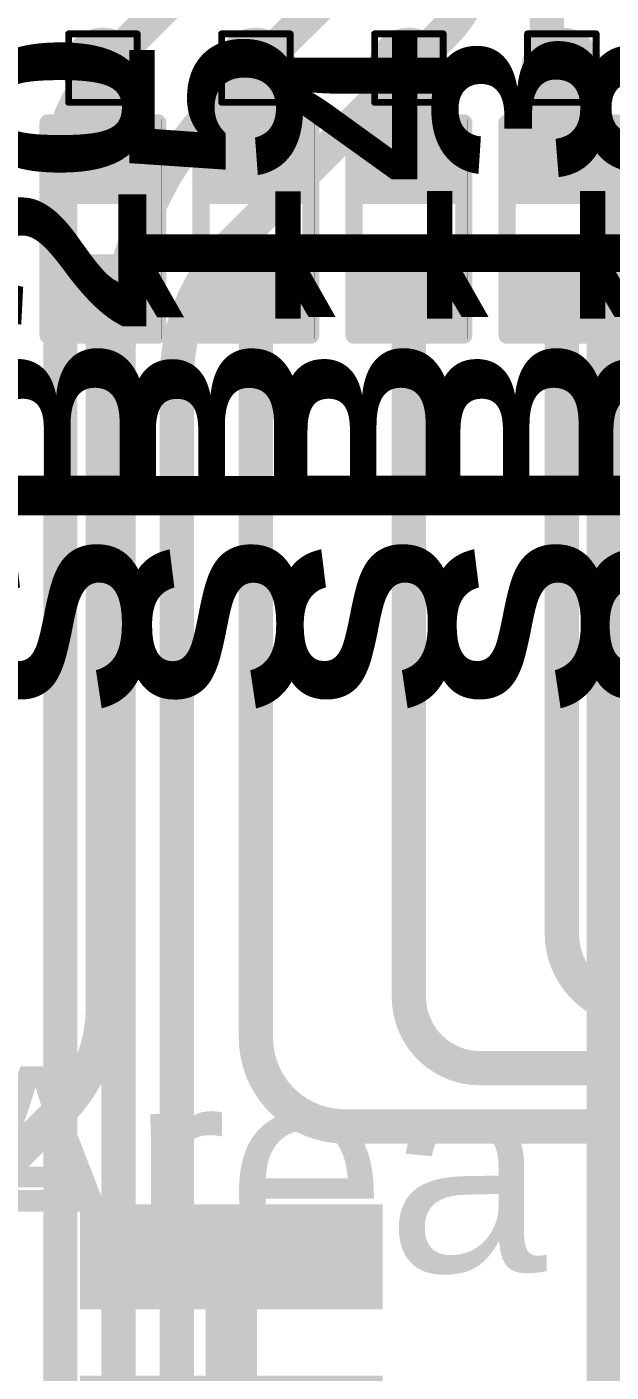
# Model space of a CAD drawing. Header units: inches. Extents: x -17 to 443, y -40 to 218.
# Drawn here: x 100.07 to 104.4, y 149.84 to 159.82 of the extents above; entities that cross this region are included whole.
import ezdxf

# ---------------------------------------------------------------- set-up
doc = ezdxf.new("R2010")
doc.units = ezdxf.units.IN
for name, color, linetype in [('Bottom Layer', 5, 'Continuous'), ('Drill Drawing', 1, 'Continuous'), ('Fabrication', 76, 'Continuous'), ('Top Layer', 1, 'Continuous'), ('Top Overlay', 2, 'Continuous'), ('Top Paste', 8, 'Continuous'), ('Top Solder', 216, 'Continuous'), ('Via Holes', 16, 'Continuous')]:
    doc.layers.add(name, color=color, linetype=linetype)
doc.styles.add('Arial', font='', dxfattribs={"height": 0.2})
doc.styles.add('Arial Black_Bold', font='', dxfattribs={"height": 0.2})
doc.styles.get('Arial').set_extended_font_data('Arial')
doc.styles.get('Arial Black_Bold').set_extended_font_data('Arial Black', bold=True)

# ---------------------------------------------------------------- blocks, each defined once
blk = doc.blocks.new('14_SO_26')
at = {"layer": 'Top Layer'}
for points in [[(-1.7501, 4.097), (-1.7501, 3.523), (-3.7881, 3.523), (-3.7881, 4.097)], [(3.7881, 4.097), (3.7881, 3.523), (1.7501, 3.523), (1.7501, 4.097)], [(-1.7501, 2.827), (-1.7501, 2.253), (-3.7881, 2.253), (-3.7881, 2.827)], [(3.7881, 2.827), (3.7881, 2.253), (1.7501, 2.253), (1.7501, 2.827)], [(-1.7501, 1.557), (-1.7501, 0.983), (-3.7881, 0.983), (-3.7881, 1.557)], [(3.7881, 1.557), (3.7881, 0.983), (1.7501, 0.983), (1.7501, 1.557)], [(-1.7501, 0.287), (-1.7501, -0.287), (-3.7881, -0.287), (-3.7881, 0.287)], [(3.7881, 0.287), (3.7881, -0.287), (1.7501, -0.287), (1.7501, 0.287)], [(-1.7501, -0.983), (-1.7501, -1.557), (-3.7881, -1.557), (-3.7881, -0.983)], [(3.7881, -0.983), (3.7881, -1.557), (1.7501, -1.557), (1.7501, -0.983)], [(-1.7501, -2.253), (-1.7501, -2.827), (-3.7881, -2.827), (-3.7881, -2.253)], [(3.7881, -2.253), (3.7881, -2.827), (1.7501, -2.827), (1.7501, -2.253)], [(-1.7501, -3.523), (-1.7501, -4.097), (-3.7881, -4.097), (-3.7881, -3.523)], [(3.7881, -3.523), (3.7881, -4.097), (1.7501, -4.097), (1.7501, -3.523)]]:
    blk.add_hatch(color=1, dxfattribs=at).paths.add_polyline_path(points)
at = {"layer": 'Top Paste'}
for points in [[(-1.7501, 4.097), (-1.7501, 3.523), (-3.7881, 3.523), (-3.7881, 4.097)], [(3.7881, 4.097), (3.7881, 3.523), (1.7501, 3.523), (1.7501, 4.097)], [(-1.7501, 2.827), (-1.7501, 2.253), (-3.7881, 2.253), (-3.7881, 2.827)], [(3.7881, 2.827), (3.7881, 2.253), (1.7501, 2.253), (1.7501, 2.827)], [(-1.7501, 1.557), (-1.7501, 0.983), (-3.7881, 0.983), (-3.7881, 1.557)], [(3.7881, 1.557), (3.7881, 0.983), (1.7501, 0.983), (1.7501, 1.557)], [(-1.7501, 0.287), (-1.7501, -0.287), (-3.7881, -0.287), (-3.7881, 0.287)], [(3.7881, 0.287), (3.7881, -0.287), (1.7501, -0.287), (1.7501, 0.287)], [(-1.7501, -0.983), (-1.7501, -1.557), (-3.7881, -1.557), (-3.7881, -0.983)], [(3.7881, -0.983), (3.7881, -1.557), (1.7501, -1.557), (1.7501, -0.983)], [(-1.7501, -2.253), (-1.7501, -2.827), (-3.7881, -2.827), (-3.7881, -2.253)], [(3.7881, -2.253), (3.7881, -2.827), (1.7501, -2.827), (1.7501, -2.253)], [(-1.7501, -3.523), (-1.7501, -4.097), (-3.7881, -4.097), (-3.7881, -3.523)], [(3.7881, -3.523), (3.7881, -4.097), (1.7501, -4.097), (1.7501, -3.523)]]:
    blk.add_hatch(color=8, dxfattribs=at).paths.add_polyline_path(points)
at = {"layer": 'Top Solder'}
for points in [[(-1.6485, 4.1986), (-1.6485, 3.4214), (-3.8897, 3.4214), (-3.8897, 4.1986)], [(3.8897, 4.1986), (3.8897, 3.4214), (1.6485, 3.4214), (1.6485, 4.1986)], [(-1.6485, 2.9286), (-1.6485, 2.1514), (-3.8897, 2.1514), (-3.8897, 2.9286)], [(3.8897, 2.9286), (3.8897, 2.1514), (1.6485, 2.1514), (1.6485, 2.9286)], [(-1.6485, 1.6586), (-1.6485, 0.8814), (-3.8897, 0.8814), (-3.8897, 1.6586)], [(3.8897, 1.6586), (3.8897, 0.8814), (1.6485, 0.8814), (1.6485, 1.6586)], [(-1.6485, 0.3886), (-1.6485, -0.3886), (-3.8897, -0.3886), (-3.8897, 0.3886)], [(3.8897, 0.3886), (3.8897, -0.3886), (1.6485, -0.3886), (1.6485, 0.3886)], [(-1.6485, -0.8814), (-1.6485, -1.6586), (-3.8897, -1.6586), (-3.8897, -0.8814)], [(3.8897, -0.8814), (3.8897, -1.6586), (1.6485, -1.6586), (1.6485, -0.8814)], [(-1.6485, -2.1514), (-1.6485, -2.9286), (-3.8897, -2.9286), (-3.8897, -2.1514)], [(3.8897, -2.1514), (3.8897, -2.9286), (1.6485, -2.9286), (1.6485, -2.1514)], [(-1.6485, -3.4214), (-1.6485, -4.1986), (-3.8897, -4.1986), (-3.8897, -3.4214)], [(3.8897, -3.4214), (3.8897, -4.1986), (1.6485, -4.1986), (1.6485, -3.4214)]]:
    blk.add_hatch(color=216, dxfattribs=at).paths.add_polyline_path(points)
at = {"layer": 'Top Overlay'}
for points in [[(-1.5214, 4.4012, 0.1524, 0.1524, 0), (1.5214, 4.4012, 0.1524, 0.1524, 0)], [(-4.1661, 3.7084, 0.2, 0.2, 0), (-4.1661, 3.9624, 0.2, 0.2, 0)], [(-4.1661, 3.9624, 0.2, 0.2, 0), (-4.0391, 3.8354, 0.2, 0.2, 0)], [(-4.1661, 3.7084, 0.2, 0.2, 0), (-4.0391, 3.8354, 0.2, 0.2, 0)], [(-1.5214, -4.4012, 0.1524, 0.1524, 0), (1.5214, -4.4012, 0.1524, 0.1524, 0)]]:
    blk.add_lwpolyline(points, format="xyseb", dxfattribs=at)
for points in [[(-1.5595, 4.4012, 0.0762, 0.0762, 1), (-1.4833, 4.4012, 0.0762, 0.0762, 1)], [(1.4833, 4.4012, 0.0762, 0.0762, 1), (1.5595, 4.4012, 0.0762, 0.0762, 1)], [(-4.2161, 3.9624, 0.1, 0.1, 1), (-4.1161, 3.9624, 0.1, 0.1, 1)], [(-4.2161, 3.9624, 0.1, 0.1, 1), (-4.1161, 3.9624, 0.1, 0.1, 1)], [(-4.0891, 3.8354, 0.1, 0.1, 1), (-3.9891, 3.8354, 0.1, 0.1, 1)], [(-4.0891, 3.8354, 0.1, 0.1, 1), (-3.9891, 3.8354, 0.1, 0.1, 1)], [(-4.2161, 3.7084, 0.1, 0.1, 1), (-4.1161, 3.7084, 0.1, 0.1, 1)], [(-4.2161, 3.7084, 0.1, 0.1, 1), (-4.1161, 3.7084, 0.1, 0.1, 1)], [(-1.5595, -4.4012, 0.0762, 0.0762, 1), (-1.4833, -4.4012, 0.0762, 0.0762, 1)], [(1.4833, -4.4012, 0.0762, 0.0762, 1), (1.5595, -4.4012, 0.0762, 0.0762, 1)]]:
    blk.add_lwpolyline(points, format="xyseb", close=True, dxfattribs=at)
blk = doc.blocks.new('S______B______0402_31')
at = {"layer": 'Top Layer'}
for points in [[(-0.6985, -0.3175), (-0.6985, 0.3175), (-0.2413, 0.3175), (-0.2413, -0.3175)], [(0.2413, -0.3175), (0.2413, 0.3175), (0.6985, 0.3175), (0.6985, -0.3175)]]:
    blk.add_hatch(color=1, dxfattribs=at).paths.add_polyline_path(points)
at = {"layer": 'Top Paste'}
for points in [[(-0.6985, -0.3175), (-0.6985, 0.3175), (-0.2413, 0.3175), (-0.2413, -0.3175)], [(0.2413, -0.3175), (0.2413, 0.3175), (0.6985, 0.3175), (0.6985, -0.3175)]]:
    blk.add_hatch(color=8, dxfattribs=at).paths.add_polyline_path(points)
at = {"layer": 'Top Solder'}
for points in [[(-0.7535, -0.3725), (-0.7535, 0.3725), (-0.1863, 0.3725), (-0.1863, -0.3725)], [(0.1863, -0.3725), (0.1863, 0.3725), (0.7535, 0.3725), (0.7535, -0.3725)]]:
    blk.add_hatch(color=216, dxfattribs=at).paths.add_polyline_path(points)
at = {"layer": 'Top Overlay'}
for points in [[(-0.7874, 0.4064, 0.127, 0.127, 0), (0.7874, 0.4064, 0.127, 0.127, 0)], [(-0.7874, 0.4064, 0.127, 0.127, 0), (-0.7874, -0.4064, 0.127, 0.127, 0)], [(0.7874, 0.4064, 0.127, 0.127, 0), (0.7874, -0.4064, 0.127, 0.127, 0)], [(-0.7874, -0.4064, 0.127, 0.127, 0), (0.7874, -0.4064, 0.127, 0.127, 0)], [(-0.8128, -0.4318, 0.00323, 0.00323, 0), (0.8128, -0.4318, 0.00323, 0.00323, 0)]]:
    blk.add_lwpolyline(points, format="xyseb", dxfattribs=at)
for points in [[(-0.8191, 0.4064, 0.0635, 0.0635, 1), (-0.7556, 0.4064, 0.0635, 0.0635, 1)], [(-0.8191, 0.4064, 0.0635, 0.0635, 1), (-0.7556, 0.4064, 0.0635, 0.0635, 1)], [(0.7556, 0.4064, 0.0635, 0.0635, 1), (0.8191, 0.4064, 0.0635, 0.0635, 1)], [(0.7556, 0.4064, 0.0635, 0.0635, 1), (0.8191, 0.4064, 0.0635, 0.0635, 1)], [(-0.8191, -0.4064, 0.0635, 0.0635, 1), (-0.7556, -0.4064, 0.0635, 0.0635, 1)], [(-0.8191, -0.4064, 0.0635, 0.0635, 1), (-0.7556, -0.4064, 0.0635, 0.0635, 1)], [(0.7556, -0.4064, 0.0635, 0.0635, 1), (0.8191, -0.4064, 0.0635, 0.0635, 1)], [(0.7556, -0.4064, 0.0635, 0.0635, 1), (0.8191, -0.4064, 0.0635, 0.0635, 1)], [(-0.8136, -0.4318, 0.00161, 0.00161, 1), (-0.812, -0.4318, 0.00161, 0.00161, 1)], [(0.812, -0.4318, 0.00161, 0.00161, 1), (0.8136, -0.4318, 0.00161, 0.00161, 1)]]:
    blk.add_lwpolyline(points, format="xyseb", close=True, dxfattribs=at)
blk = doc.blocks.new('S______B______0402_146')
at = {"layer": 'Top Layer'}
for points in [[(-0.6985, -0.3175), (-0.6985, 0.3175), (-0.2413, 0.3175), (-0.2413, -0.3175)], [(0.2413, -0.3175), (0.2413, 0.3175), (0.6985, 0.3175), (0.6985, -0.3175)]]:
    blk.add_hatch(color=1, dxfattribs=at).paths.add_polyline_path(points)
at = {"layer": 'Top Paste'}
for points in [[(-0.6985, -0.3175), (-0.6985, 0.3175), (-0.2413, 0.3175), (-0.2413, -0.3175)], [(0.2413, -0.3175), (0.2413, 0.3175), (0.6985, 0.3175), (0.6985, -0.3175)]]:
    blk.add_hatch(color=8, dxfattribs=at).paths.add_polyline_path(points)
at = {"layer": 'Top Solder'}
for points in [[(-0.7535, -0.3725), (-0.7535, 0.3725), (-0.1863, 0.3725), (-0.1863, -0.3725)], [(0.1863, -0.3725), (0.1863, 0.3725), (0.7535, 0.3725), (0.7535, -0.3725)]]:
    blk.add_hatch(color=216, dxfattribs=at).paths.add_polyline_path(points)
at = {"layer": 'Top Overlay'}
for points in [[(-0.7874, 0.4064, 0.127, 0.127, 0), (-0.7874, -0.4064, 0.127, 0.127, 0)], [(-0.7874, 0.4064, 0.127, 0.127, 0), (0.7874, 0.4064, 0.127, 0.127, 0)], [(0.7874, 0.4064, 0.127, 0.127, 0), (0.7874, -0.4064, 0.127, 0.127, 0)], [(-0.7874, -0.4064, 0.127, 0.127, 0), (0.7874, -0.4064, 0.127, 0.127, 0)], [(-0.8128, -0.4318, 0.00323, 0.00323, 0), (0.8128, -0.4318, 0.00323, 0.00323, 0)]]:
    blk.add_lwpolyline(points, format="xyseb", dxfattribs=at)
for points in [[(-0.8191, 0.4064, 0.0635, 0.0635, 1), (-0.7556, 0.4064, 0.0635, 0.0635, 1)], [(-0.8191, 0.4064, 0.0635, 0.0635, 1), (-0.7556, 0.4064, 0.0635, 0.0635, 1)], [(0.7556, 0.4064, 0.0635, 0.0635, 1), (0.8191, 0.4064, 0.0635, 0.0635, 1)], [(0.7556, 0.4064, 0.0635, 0.0635, 1), (0.8191, 0.4064, 0.0635, 0.0635, 1)], [(-0.8191, -0.4064, 0.0635, 0.0635, 1), (-0.7556, -0.4064, 0.0635, 0.0635, 1)], [(-0.8191, -0.4064, 0.0635, 0.0635, 1), (-0.7556, -0.4064, 0.0635, 0.0635, 1)], [(0.7556, -0.4064, 0.0635, 0.0635, 1), (0.8191, -0.4064, 0.0635, 0.0635, 1)], [(0.7556, -0.4064, 0.0635, 0.0635, 1), (0.8191, -0.4064, 0.0635, 0.0635, 1)], [(-0.8136, -0.4318, 0.00161, 0.00161, 1), (-0.812, -0.4318, 0.00161, 0.00161, 1)], [(0.812, -0.4318, 0.00161, 0.00161, 1), (0.8136, -0.4318, 0.00161, 0.00161, 1)]]:
    blk.add_lwpolyline(points, format="xyseb", close=True, dxfattribs=at)
blk = doc.blocks.new('S______B______0402_150')
at = {"layer": 'Top Layer'}
for points in [[(-0.6985, -0.3175), (-0.6985, 0.3175), (-0.2413, 0.3175), (-0.2413, -0.3175)], [(0.2413, -0.3175), (0.2413, 0.3175), (0.6985, 0.3175), (0.6985, -0.3175)]]:
    blk.add_hatch(color=1, dxfattribs=at).paths.add_polyline_path(points)
at = {"layer": 'Top Paste'}
for points in [[(-0.6985, -0.3175), (-0.6985, 0.3175), (-0.2413, 0.3175), (-0.2413, -0.3175)], [(0.2413, -0.3175), (0.2413, 0.3175), (0.6985, 0.3175), (0.6985, -0.3175)]]:
    blk.add_hatch(color=8, dxfattribs=at).paths.add_polyline_path(points)
at = {"layer": 'Top Solder'}
for points in [[(-0.7535, -0.3725), (-0.7535, 0.3725), (-0.1863, 0.3725), (-0.1863, -0.3725)], [(0.1863, -0.3725), (0.1863, 0.3725), (0.7535, 0.3725), (0.7535, -0.3725)]]:
    blk.add_hatch(color=216, dxfattribs=at).paths.add_polyline_path(points)
at = {"layer": 'Top Overlay'}
for points in [[(-0.7874, 0.4064, 0.127, 0.127, 0), (0.7874, 0.4064, 0.127, 0.127, 0)], [(-0.7874, 0.4064, 0.127, 0.127, 0), (-0.7874, -0.4064, 0.127, 0.127, 0)], [(0.7874, 0.4064, 0.127, 0.127, 0), (0.7874, -0.4064, 0.127, 0.127, 0)], [(-0.7874, -0.4064, 0.127, 0.127, 0), (0.7874, -0.4064, 0.127, 0.127, 0)], [(-0.8128, -0.4318, 0.00323, 0.00323, 0), (0.8128, -0.4318, 0.00323, 0.00323, 0)]]:
    blk.add_lwpolyline(points, format="xyseb", dxfattribs=at)
for points in [[(-0.8191, 0.4064, 0.0635, 0.0635, 1), (-0.7556, 0.4064, 0.0635, 0.0635, 1)], [(-0.8191, 0.4064, 0.0635, 0.0635, 1), (-0.7556, 0.4064, 0.0635, 0.0635, 1)], [(0.7556, 0.4064, 0.0635, 0.0635, 1), (0.8191, 0.4064, 0.0635, 0.0635, 1)], [(0.7556, 0.4064, 0.0635, 0.0635, 1), (0.8191, 0.4064, 0.0635, 0.0635, 1)], [(-0.8191, -0.4064, 0.0635, 0.0635, 1), (-0.7556, -0.4064, 0.0635, 0.0635, 1)], [(-0.8191, -0.4064, 0.0635, 0.0635, 1), (-0.7556, -0.4064, 0.0635, 0.0635, 1)], [(0.7556, -0.4064, 0.0635, 0.0635, 1), (0.8191, -0.4064, 0.0635, 0.0635, 1)], [(0.7556, -0.4064, 0.0635, 0.0635, 1), (0.8191, -0.4064, 0.0635, 0.0635, 1)], [(-0.8136, -0.4318, 0.00161, 0.00161, 1), (-0.812, -0.4318, 0.00161, 0.00161, 1)], [(0.812, -0.4318, 0.00161, 0.00161, 1), (0.8136, -0.4318, 0.00161, 0.00161, 1)]]:
    blk.add_lwpolyline(points, format="xyseb", close=True, dxfattribs=at)
blk = doc.blocks.new('S______B______0402_151')
at = {"layer": 'Top Layer'}
for points in [[(-0.6985, -0.3175), (-0.6985, 0.3175), (-0.2413, 0.3175), (-0.2413, -0.3175)], [(0.2413, -0.3175), (0.2413, 0.3175), (0.6985, 0.3175), (0.6985, -0.3175)]]:
    blk.add_hatch(color=1, dxfattribs=at).paths.add_polyline_path(points)
at = {"layer": 'Top Paste'}
for points in [[(-0.6985, -0.3175), (-0.6985, 0.3175), (-0.2413, 0.3175), (-0.2413, -0.3175)], [(0.2413, -0.3175), (0.2413, 0.3175), (0.6985, 0.3175), (0.6985, -0.3175)]]:
    blk.add_hatch(color=8, dxfattribs=at).paths.add_polyline_path(points)
at = {"layer": 'Top Solder'}
for points in [[(-0.7535, -0.3725), (-0.7535, 0.3725), (-0.1863, 0.3725), (-0.1863, -0.3725)], [(0.1863, -0.3725), (0.1863, 0.3725), (0.7535, 0.3725), (0.7535, -0.3725)]]:
    blk.add_hatch(color=216, dxfattribs=at).paths.add_polyline_path(points)
at = {"layer": 'Top Overlay'}
for points in [[(-0.7874, 0.4064, 0.127, 0.127, 0), (0.7874, 0.4064, 0.127, 0.127, 0)], [(-0.7874, 0.4064, 0.127, 0.127, 0), (-0.7874, -0.4064, 0.127, 0.127, 0)], [(0.7874, 0.4064, 0.127, 0.127, 0), (0.7874, -0.4064, 0.127, 0.127, 0)], [(-0.7874, -0.4064, 0.127, 0.127, 0), (0.7874, -0.4064, 0.127, 0.127, 0)], [(-0.8128, -0.4318, 0.00323, 0.00323, 0), (0.8128, -0.4318, 0.00323, 0.00323, 0)]]:
    blk.add_lwpolyline(points, format="xyseb", dxfattribs=at)
for points in [[(-0.8191, 0.4064, 0.0635, 0.0635, 1), (-0.7556, 0.4064, 0.0635, 0.0635, 1)], [(-0.8191, 0.4064, 0.0635, 0.0635, 1), (-0.7556, 0.4064, 0.0635, 0.0635, 1)], [(0.7556, 0.4064, 0.0635, 0.0635, 1), (0.8191, 0.4064, 0.0635, 0.0635, 1)], [(0.7556, 0.4064, 0.0635, 0.0635, 1), (0.8191, 0.4064, 0.0635, 0.0635, 1)], [(-0.8191, -0.4064, 0.0635, 0.0635, 1), (-0.7556, -0.4064, 0.0635, 0.0635, 1)], [(-0.8191, -0.4064, 0.0635, 0.0635, 1), (-0.7556, -0.4064, 0.0635, 0.0635, 1)], [(0.7556, -0.4064, 0.0635, 0.0635, 1), (0.8191, -0.4064, 0.0635, 0.0635, 1)], [(0.7556, -0.4064, 0.0635, 0.0635, 1), (0.8191, -0.4064, 0.0635, 0.0635, 1)], [(-0.8136, -0.4318, 0.00161, 0.00161, 1), (-0.812, -0.4318, 0.00161, 0.00161, 1)], [(0.812, -0.4318, 0.00161, 0.00161, 1), (0.8136, -0.4318, 0.00161, 0.00161, 1)]]:
    blk.add_lwpolyline(points, format="xyseb", close=True, dxfattribs=at)

msp = doc.modelspace()

# ---------------------------------------------------------------- hatches: boundary and pattern name
at = {"layer": 'Bottom Layer'}
h = msp.add_hatch(color=5, dxfattribs=at)
edge = h.paths.add_edge_path()
edge.add_arc((100.6336, 159.5133), 0.3, 0, 360)
h = msp.add_hatch(color=5, dxfattribs=at)
edge = h.paths.add_edge_path()
edge.add_arc((101.7667, 159.5133), 0.3, 0, 360)
h = msp.add_hatch(color=5, dxfattribs=at)
edge = h.paths.add_edge_path()
edge.add_arc((102.8997, 159.5133), 0.3, 0, 360)
h = msp.add_hatch(color=5, dxfattribs=at)
edge = h.paths.add_edge_path()
edge.add_arc((104.0327, 159.5133), 0.3, 0, 360)
at = {"layer": 'Top Layer'}
h = msp.add_hatch(color=1, dxfattribs=at)
edge = h.paths.add_edge_path()
edge.add_arc((100.6336, 159.5133), 0.3, 0, 360)
h = msp.add_hatch(color=1, dxfattribs=at)
edge = h.paths.add_edge_path()
edge.add_arc((101.7667, 159.5133), 0.3, 0, 360)
h = msp.add_hatch(color=1, dxfattribs=at)
edge = h.paths.add_edge_path()
edge.add_arc((102.8997, 159.5133), 0.3, 0, 360)
h = msp.add_hatch(color=1, dxfattribs=at)
edge = h.paths.add_edge_path()
edge.add_arc((104.0327, 159.5133), 0.3, 0, 360)
at = {"layer": 'Via Holes'}
h = msp.add_hatch(color=7, dxfattribs=at)
edge = h.paths.add_edge_path()
edge.add_arc((100.6336, 159.5133), 0.15, 0, 360)
h = msp.add_hatch(color=7, dxfattribs=at)
edge = h.paths.add_edge_path()
edge.add_arc((101.7667, 159.5133), 0.15, 0, 360)
h = msp.add_hatch(color=7, dxfattribs=at)
edge = h.paths.add_edge_path()
edge.add_arc((102.8997, 159.5133), 0.15, 0, 360)
h = msp.add_hatch(color=7, dxfattribs=at)
edge = h.paths.add_edge_path()
edge.add_arc((104.0327, 159.5133), 0.15, 0, 360)

# ---------------------------------------------------------------- linework, layer by layer
at = {"layer": 'Bottom Layer'}
for points in [[(100.3182, 158.7518, 0.254, 0.254, -0.198912), (100.6336, 159.5133, 0.254, 0.254, 0)], [(101.4925, 159.2391, 0.254, 0.254, 0), (101.7667, 159.5133, 0.254, 0.254, 0)], [(101.5843, 158.1979, 0.254, 0.254, 0), (102.8997, 159.5133, 0.254, 0.254, 0)], [(104.0327, 159.5133, 0.254, 0.254, -0.088901), (104.2471, 159.2052, 0.254, 0.254, 0)], [(100.75, 157.4466, 0.254, 0.254, -0.198913), (101.4925, 159.2391, 0.254, 0.254, 0)], [(104.2471, 159.2052, 0.254, 0.254, -0.1081), (104.3442, 158.7611, 0.254, 0.254, 0)], [(100.3182, 139.5738, 0.254, 0.254, 0), (100.3182, 158.7518, 0.254, 0.254, 0)], [(104.3442, 139.5644, 0.254, 0.254, 0), (104.3442, 158.7611, 0.254, 0.254, 0)], [(101.1818, 157.2268, 0.254, 0.254, -0.19902), (101.5843, 158.1979, 0.254, 0.254, 0)], [(100.75, 157.4466, 0.254, 0.254, 0), (100.75, 157.4455, 0.254, 0.254, 0)], [(100.75, 140.8023, 0.254, 0.254, 0), (100.75, 157.4455, 0.254, 0.254, 0)], [(101.1818, 157.2268, 0.254, 0.254, 0), (101.1818, 157.2257, 0.254, 0.254, 0)], [(101.1818, 141.1861, 0.254, 0.254, 0), (101.1818, 157.2257, 0.254, 0.254, 0)]]:
    msp.add_lwpolyline(points, format="xyseb", dxfattribs=at)
for points in [[(100.5701, 159.5133, 0.127, 0.127, 1), (100.6971, 159.5133, 0.127, 0.127, 1)], [(101.7032, 159.5133, 0.127, 0.127, 1), (101.8302, 159.5133, 0.127, 0.127, 1)], [(102.8362, 159.5133, 0.127, 0.127, 1), (102.9632, 159.5133, 0.127, 0.127, 1)], [(103.9692, 159.5133, 0.127, 0.127, 1), (104.0962, 159.5133, 0.127, 0.127, 1)], [(101.429, 159.2391, 0.127, 0.127, 1), (101.556, 159.2391, 0.127, 0.127, 1)], [(101.429, 159.2391, 0.127, 0.127, 1), (101.556, 159.2391, 0.127, 0.127, 1)], [(104.1836, 159.2052, 0.127, 0.127, 1), (104.3106, 159.2052, 0.127, 0.127, 1)], [(104.1836, 159.2052, 0.127, 0.127, 1), (104.3106, 159.2052, 0.127, 0.127, 1)], [(100.2547, 158.7518, 0.127, 0.127, 1), (100.3817, 158.7518, 0.127, 0.127, 1)], [(100.2547, 158.7518, 0.127, 0.127, 1), (100.3817, 158.7518, 0.127, 0.127, 1)], [(104.2807, 158.7611, 0.127, 0.127, 1), (104.4077, 158.7611, 0.127, 0.127, 1)], [(104.2807, 158.7611, 0.127, 0.127, 1), (104.4077, 158.7611, 0.127, 0.127, 1)], [(101.5208, 158.1979, 0.127, 0.127, 1), (101.6478, 158.1979, 0.127, 0.127, 1)], [(101.5208, 158.1979, 0.127, 0.127, 1), (101.6478, 158.1979, 0.127, 0.127, 1)], [(100.6865, 157.4466, 0.127, 0.127, 1), (100.8135, 157.4466, 0.127, 0.127, 1)], [(100.6865, 157.4466, 0.127, 0.127, 1), (100.8135, 157.4466, 0.127, 0.127, 1)], [(100.6865, 157.4455, 0.127, 0.127, 1), (100.8135, 157.4455, 0.127, 0.127, 1)], [(100.6865, 157.4455, 0.127, 0.127, 1), (100.8135, 157.4455, 0.127, 0.127, 1)], [(101.1183, 157.2268, 0.127, 0.127, 1), (101.2453, 157.2268, 0.127, 0.127, 1)], [(101.1183, 157.2268, 0.127, 0.127, 1), (101.2453, 157.2268, 0.127, 0.127, 1)], [(101.1183, 157.2257, 0.127, 0.127, 1), (101.2453, 157.2257, 0.127, 0.127, 1)], [(101.1183, 157.2257, 0.127, 0.127, 1), (101.2453, 157.2257, 0.127, 0.127, 1)]]:
    msp.add_lwpolyline(points, format="xyseb", close=True, dxfattribs=at)
at = {"layer": 'Drill Drawing'}
for points in [[(100.3796, 159.7673, 0.0508, 0.0508, 0), (100.8876, 159.7673, 0.0508, 0.0508, 0)], [(100.3796, 159.2593, 0.0508, 0.0508, 0), (100.3796, 159.7673, 0.0508, 0.0508, 0)], [(100.8876, 159.2593, 0.0508, 0.0508, 0), (100.8876, 159.7673, 0.0508, 0.0508, 0)], [(101.5127, 159.7673, 0.0508, 0.0508, 0), (102.0207, 159.7673, 0.0508, 0.0508, 0)], [(101.5127, 159.2593, 0.0508, 0.0508, 0), (101.5127, 159.7673, 0.0508, 0.0508, 0)], [(102.0207, 159.2593, 0.0508, 0.0508, 0), (102.0207, 159.7673, 0.0508, 0.0508, 0)], [(102.6457, 159.7673, 0.0508, 0.0508, 0), (103.1537, 159.7673, 0.0508, 0.0508, 0)], [(102.6457, 159.2593, 0.0508, 0.0508, 0), (102.6457, 159.7673, 0.0508, 0.0508, 0)], [(103.1537, 159.2593, 0.0508, 0.0508, 0), (103.1537, 159.7673, 0.0508, 0.0508, 0)], [(103.7787, 159.7673, 0.0508, 0.0508, 0), (104.2867, 159.7673, 0.0508, 0.0508, 0)], [(103.7787, 159.2593, 0.0508, 0.0508, 0), (103.7787, 159.7673, 0.0508, 0.0508, 0)], [(104.2867, 159.2593, 0.0508, 0.0508, 0), (104.2867, 159.7673, 0.0508, 0.0508, 0)], [(100.3796, 159.2593, 0.0508, 0.0508, 0), (100.8876, 159.2593, 0.0508, 0.0508, 0)], [(101.5127, 159.2593, 0.0508, 0.0508, 0), (102.0207, 159.2593, 0.0508, 0.0508, 0)], [(102.6457, 159.2593, 0.0508, 0.0508, 0), (103.1537, 159.2593, 0.0508, 0.0508, 0)], [(103.7787, 159.2593, 0.0508, 0.0508, 0), (104.2867, 159.2593, 0.0508, 0.0508, 0)]]:
    msp.add_lwpolyline(points, format="xyseb", dxfattribs=at)
for points in [[(100.3669, 159.7673, 0.0254, 0.0254, 1), (100.3923, 159.7673, 0.0254, 0.0254, 1)], [(100.3669, 159.7673, 0.0254, 0.0254, 1), (100.3923, 159.7673, 0.0254, 0.0254, 1)], [(100.8749, 159.7673, 0.0254, 0.0254, 1), (100.9003, 159.7673, 0.0254, 0.0254, 1)], [(100.8749, 159.7673, 0.0254, 0.0254, 1), (100.9003, 159.7673, 0.0254, 0.0254, 1)], [(101.5, 159.7673, 0.0254, 0.0254, 1), (101.5254, 159.7673, 0.0254, 0.0254, 1)], [(101.5, 159.7673, 0.0254, 0.0254, 1), (101.5254, 159.7673, 0.0254, 0.0254, 1)], [(102.008, 159.7673, 0.0254, 0.0254, 1), (102.0334, 159.7673, 0.0254, 0.0254, 1)], [(102.008, 159.7673, 0.0254, 0.0254, 1), (102.0334, 159.7673, 0.0254, 0.0254, 1)], [(102.633, 159.7673, 0.0254, 0.0254, 1), (102.6584, 159.7673, 0.0254, 0.0254, 1)], [(102.633, 159.7673, 0.0254, 0.0254, 1), (102.6584, 159.7673, 0.0254, 0.0254, 1)], [(103.141, 159.7673, 0.0254, 0.0254, 1), (103.1664, 159.7673, 0.0254, 0.0254, 1)], [(103.141, 159.7673, 0.0254, 0.0254, 1), (103.1664, 159.7673, 0.0254, 0.0254, 1)], [(103.766, 159.7673, 0.0254, 0.0254, 1), (103.7914, 159.7673, 0.0254, 0.0254, 1)], [(103.766, 159.7673, 0.0254, 0.0254, 1), (103.7914, 159.7673, 0.0254, 0.0254, 1)], [(104.274, 159.7673, 0.0254, 0.0254, 1), (104.2994, 159.7673, 0.0254, 0.0254, 1)], [(104.274, 159.7673, 0.0254, 0.0254, 1), (104.2994, 159.7673, 0.0254, 0.0254, 1)], [(100.3669, 159.2593, 0.0254, 0.0254, 1), (100.3923, 159.2593, 0.0254, 0.0254, 1)], [(100.3669, 159.2593, 0.0254, 0.0254, 1), (100.3923, 159.2593, 0.0254, 0.0254, 1)], [(100.8749, 159.2593, 0.0254, 0.0254, 1), (100.9003, 159.2593, 0.0254, 0.0254, 1)], [(100.8749, 159.2593, 0.0254, 0.0254, 1), (100.9003, 159.2593, 0.0254, 0.0254, 1)], [(101.5, 159.2593, 0.0254, 0.0254, 1), (101.5254, 159.2593, 0.0254, 0.0254, 1)], [(101.5, 159.2593, 0.0254, 0.0254, 1), (101.5254, 159.2593, 0.0254, 0.0254, 1)], [(102.008, 159.2593, 0.0254, 0.0254, 1), (102.0334, 159.2593, 0.0254, 0.0254, 1)], [(102.008, 159.2593, 0.0254, 0.0254, 1), (102.0334, 159.2593, 0.0254, 0.0254, 1)], [(102.633, 159.2593, 0.0254, 0.0254, 1), (102.6584, 159.2593, 0.0254, 0.0254, 1)], [(102.633, 159.2593, 0.0254, 0.0254, 1), (102.6584, 159.2593, 0.0254, 0.0254, 1)], [(103.141, 159.2593, 0.0254, 0.0254, 1), (103.1664, 159.2593, 0.0254, 0.0254, 1)], [(103.141, 159.2593, 0.0254, 0.0254, 1), (103.1664, 159.2593, 0.0254, 0.0254, 1)], [(103.766, 159.2593, 0.0254, 0.0254, 1), (103.7914, 159.2593, 0.0254, 0.0254, 1)], [(103.766, 159.2593, 0.0254, 0.0254, 1), (103.7914, 159.2593, 0.0254, 0.0254, 1)], [(104.274, 159.2593, 0.0254, 0.0254, 1), (104.2994, 159.2593, 0.0254, 0.0254, 1)], [(104.274, 159.2593, 0.0254, 0.0254, 1), (104.2994, 159.2593, 0.0254, 0.0254, 1)]]:
    msp.add_lwpolyline(points, format="xyseb", close=True, dxfattribs=at)
at = {"layer": 'Top Layer'}
for points in [[(103.9204, 159.7844, 0.254, 0.254, 0), (103.9204, 163.7121, 0.254, 0.254, 0)], [(105.1642, 159.5148, 0.254, 0.254, -0.198912), (104.4203, 161.3108, 0.254, 0.254, 0)], [(100.6336, 159.5133, 0.254, 0.254, 0), (101.9719, 160.8515, 0.254, 0.254, 0)], [(103.4203, 160.402, 0.254, 0.254, -0.198912), (103.16, 159.7736, 0.254, 0.254, 0)], [(101.7667, 159.5133, 0.254, 0.254, 0), (102.5822, 160.3288, 0.254, 0.254, 0)], [(102.8997, 159.5133, 0.254, 0.254, 0), (103.16, 159.7736, 0.254, 0.254, 0)], [(104.0327, 159.5133, 0.254, 0.254, -0.198912), (103.9204, 159.7844, 0.254, 0.254, 0)], [(100.6336, 158.8409, 0.508, 0.508, 0), (100.6336, 159.5133, 0.508, 0.508, 0)], [(101.7667, 158.8409, 0.508, 0.508, 0), (101.7667, 159.5133, 0.508, 0.508, 0)], [(102.8997, 158.8409, 0.508, 0.508, 0), (102.8997, 159.5133, 0.508, 0.508, 0)], [(104.0327, 158.8409, 0.508, 0.508, 0), (104.0327, 159.5133, 0.508, 0.508, 0)], [(102.8997, 152.6256, 0.254, 0.254, 0), (102.8997, 157.9011, 0.254, 0.254, 0)], [(100.6336, 152.5442, 0.254, 0.254, 0), (100.6336, 157.8369, 0.254, 0.254, 0)], [(101.7667, 152.3251, 0.254, 0.254, 0), (101.7667, 157.8369, 0.254, 0.254, 0)], [(104.0327, 153.098, 0.254, 0.254, 0), (104.0327, 157.8369, 0.254, 0.254, 0)], [(104.6008, 152.5299, 0.254, 0.254, -0.414214), (104.0327, 153.098, 0.254, 0.254, 0)], [(103.4272, 152.0981, 0.254, 0.254, -0.414214), (102.8997, 152.6256, 0.254, 0.254, 0)], [(100.6336, 152.5442, 0.254, 0.254, -0.198912), (100.3182, 151.7827, 0.254, 0.254, 0)], [(102.4254, 151.6663, 0.254, 0.254, -0.414214), (101.7667, 152.3251, 0.254, 0.254, 0)], [(103.4272, 152.0981, 0.254, 0.254, 0), (109.9186, 152.0981, 0.254, 0.254, 0)], [(99.4171, 150.8815, 0.254, 0.254, 0), (100.3182, 151.7827, 0.254, 0.254, 0)], [(102.4254, 151.6663, 0.254, 0.254, 0), (109.5884, 151.6663, 0.254, 0.254, 0)], [(101.5848, 149.4295, 0.381, 0.381, 0), (101.5848, 150.6995, 0.381, 0.381, 0)]]:
    msp.add_lwpolyline(points, format="xyseb", dxfattribs=at)
for points in [[(103.0965, 159.7736, 0.127, 0.127, 1), (103.2235, 159.7736, 0.127, 0.127, 1)], [(103.0965, 159.7736, 0.127, 0.127, 1), (103.2235, 159.7736, 0.127, 0.127, 1)], [(103.8569, 159.7844, 0.127, 0.127, 1), (103.9839, 159.7844, 0.127, 0.127, 1)], [(103.8569, 159.7844, 0.127, 0.127, 1), (103.9839, 159.7844, 0.127, 0.127, 1)], [(100.5066, 159.5133, 0.254, 0.254, 1), (100.7606, 159.5133, 0.254, 0.254, 1)], [(101.6397, 159.5133, 0.254, 0.254, 1), (101.8937, 159.5133, 0.254, 0.254, 1)], [(102.7727, 159.5133, 0.254, 0.254, 1), (103.0267, 159.5133, 0.254, 0.254, 1)], [(103.9057, 159.5133, 0.254, 0.254, 1), (104.1597, 159.5133, 0.254, 0.254, 1)], [(100.5701, 159.5133, 0.127, 0.127, 1), (100.6971, 159.5133, 0.127, 0.127, 1)], [(101.7032, 159.5133, 0.127, 0.127, 1), (101.8302, 159.5133, 0.127, 0.127, 1)], [(102.8362, 159.5133, 0.127, 0.127, 1), (102.9632, 159.5133, 0.127, 0.127, 1)], [(103.9692, 159.5133, 0.127, 0.127, 1), (104.0962, 159.5133, 0.127, 0.127, 1)], [(100.5066, 158.8409, 0.254, 0.254, 1), (100.7606, 158.8409, 0.254, 0.254, 1)], [(101.6397, 158.8409, 0.254, 0.254, 1), (101.8937, 158.8409, 0.254, 0.254, 1)], [(102.7727, 158.8409, 0.254, 0.254, 1), (103.0267, 158.8409, 0.254, 0.254, 1)], [(103.9057, 158.8409, 0.254, 0.254, 1), (104.1597, 158.8409, 0.254, 0.254, 1)], [(102.8362, 157.9011, 0.127, 0.127, 1), (102.9632, 157.9011, 0.127, 0.127, 1)], [(100.5701, 157.8369, 0.127, 0.127, 1), (100.6971, 157.8369, 0.127, 0.127, 1)], [(101.7032, 157.8369, 0.127, 0.127, 1), (101.8302, 157.8369, 0.127, 0.127, 1)], [(103.9692, 157.8369, 0.127, 0.127, 1), (104.0962, 157.8369, 0.127, 0.127, 1)], [(103.9692, 153.098, 0.127, 0.127, 1), (104.0962, 153.098, 0.127, 0.127, 1)], [(103.9692, 153.098, 0.127, 0.127, 1), (104.0962, 153.098, 0.127, 0.127, 1)], [(102.8362, 152.6256, 0.127, 0.127, 1), (102.9632, 152.6256, 0.127, 0.127, 1)], [(102.8362, 152.6256, 0.127, 0.127, 1), (102.9632, 152.6256, 0.127, 0.127, 1)], [(100.5701, 152.5442, 0.127, 0.127, 1), (100.6971, 152.5442, 0.127, 0.127, 1)], [(100.5701, 152.5442, 0.127, 0.127, 1), (100.6971, 152.5442, 0.127, 0.127, 1)], [(101.7032, 152.3251, 0.127, 0.127, 1), (101.8302, 152.3251, 0.127, 0.127, 1)], [(101.7032, 152.3251, 0.127, 0.127, 1), (101.8302, 152.3251, 0.127, 0.127, 1)], [(103.3637, 152.0981, 0.127, 0.127, 1), (103.4907, 152.0981, 0.127, 0.127, 1)], [(103.3637, 152.0981, 0.127, 0.127, 1), (103.4907, 152.0981, 0.127, 0.127, 1)], [(100.2547, 151.7827, 0.127, 0.127, 1), (100.3817, 151.7827, 0.127, 0.127, 1)], [(100.2547, 151.7827, 0.127, 0.127, 1), (100.3817, 151.7827, 0.127, 0.127, 1)], [(102.3619, 151.6663, 0.127, 0.127, 1), (102.4889, 151.6663, 0.127, 0.127, 1)], [(102.3619, 151.6663, 0.127, 0.127, 1), (102.4889, 151.6663, 0.127, 0.127, 1)], [(101.4896, 150.6995, 0.1905, 0.1905, 1), (101.6801, 150.6995, 0.1905, 0.1905, 1)]]:
    msp.add_lwpolyline(points, format="xyseb", close=True, dxfattribs=at)

# ---------------------------------------------------------------- block references
at = {"rotation": 90}
for name, p in [('S______B______0402_146', (100.6336, 158.3202)), ('S______B______0402_31', (101.7667, 158.3202)), ('S______B______0402_150', (102.8997, 158.3202)), ('S______B______0402_151', (104.0327, 158.3202))]:
    msp.add_blockref(name, p, dxfattribs=at)
msp.add_blockref('14_SO_26', (98.8157, 146.8895))

# ---------------------------------------------------------------- texts
at = {"layer": 'Fabrication', "style": 'Arial'}
msp.add_text('Stiffener Area', height=1.524, dxfattribs=at).set_placement((90.9031, 150.5879))
at = {"layer": 'Top Overlay', "style": 'Arial Black_Bold'}
for s, p in [('SB20', (100.9552, 154.7081)), ('SB15', (102.0981, 154.7072)), ('SB14', (103.2212, 154.7081)), ('SB13', (104.3542, 154.7081)), ('SB12', (105.4872, 154.7081))]:
    msp.add_text(s, height=1.27, rotation=90, dxfattribs=at).set_placement(p)

doc.saveas('drawing.dxf')
